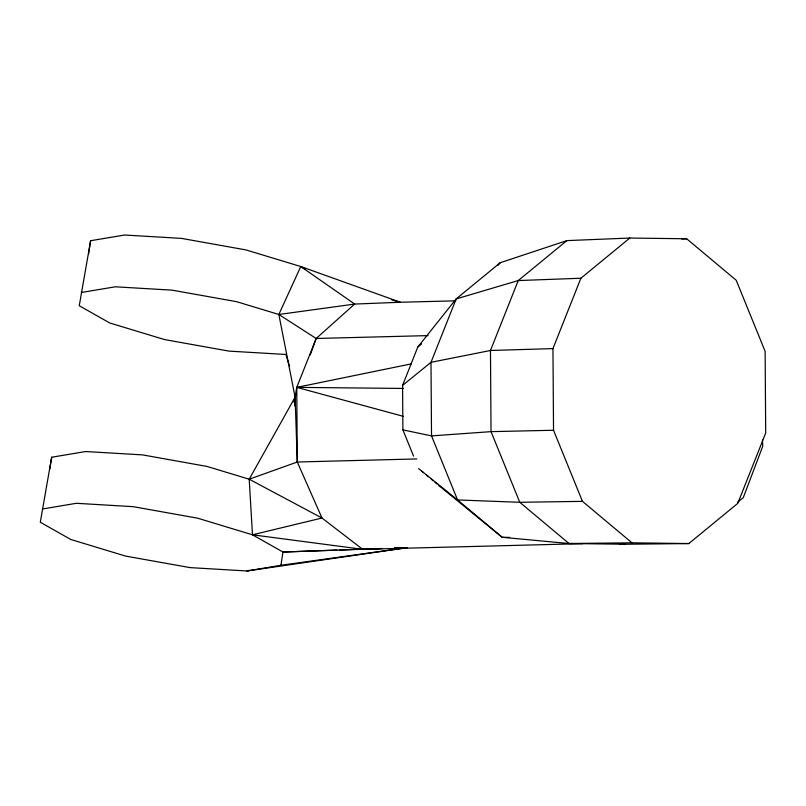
<?xml version="1.0" encoding="UTF-8"?>
<svg xmlns="http://www.w3.org/2000/svg" width="806" height="806" viewBox="0 0 806 806"><rect width="100%" height="100%" fill="white"/><g stroke="black" fill="none" stroke-linecap="round" stroke-linejoin="round"><path stroke-width="1.21" d="M294.855 406.023L294.986 394.718M582.768 543.647L362.64 549.319L321.987 518.026L249.205 479.207L206.981 466.422L142.501 454.886L85.648 451.531L51.655 457.234L40.3 522.248L70.777 539.476L125.595 556.09L190.075 567.615L246.928 570.98L407.121 547.687L280.921 565.278L246.928 570.98L249.336 570.285M49.801 469.273L51.655 457.234M455.753 300.829L400.411 302.25L300.759 266.524L245.931 249.91L181.461 238.385L124.608 235.02L90.604 240.722L79.26 305.736L109.727 322.974L164.555 339.578L229.025 351.114L285.878 354.469L289.616 366.337M88.569 253.971L90.604 240.722M280.921 565.278L282.956 552.029L252.48 534.801L197.661 518.198L133.191 506.662L76.338 503.297L42.335 508.999M296.366 393.701L293.303 401.862M310.27 354.932L316.164 338.48L354.69 304.064L400.411 302.25L391.907 299.983M428.117 335.598L316.164 338.48L296.759 387.374L295.097 397.227L297.283 462.009L321.987 518.026L252.48 534.801L249.205 479.207L295.097 397.227L278.846 314.481L300.759 266.524L305.111 268.982M413.559 456.085L402.889 429.88L402.577 385.379L417.8 347.043L456.166 298.925L500.264 262.706L566.87 240.611L629.829 238.042L686.682 238.778L736.2 280.246L765.126 351.335L765.7 433.003L737.772 503.357L688.828 543.556L625.496 544.241L568.996 543.506L502.188 537.3L438.887 485.565M688.828 543.556L631.975 542.821L582.456 501.352L553.531 430.263L552.956 348.595L580.884 278.241L629.829 238.042M497.765 265.506L500.264 262.706M417.8 347.043L421.609 343.91M566.87 240.611L518.228 280.559L456.166 298.925L430.998 362.317L431.522 435.895L457.576 499.942L502.188 537.3L509.684 537.4M402.577 385.379L430.998 362.317L490.471 350.489L552.956 348.595M737.48 502.34L743.243 497.715L762.728 446.312L762.476 440.036M249.205 479.207L297.283 462.009L416.783 458.936M411.302 363.879L296.759 387.374L297.283 462.009M81.285 292.497L115.288 286.795L172.141 290.16L236.621 301.686L278.846 314.481L316.164 338.48M278.846 314.481L354.69 304.064L300.759 266.524M681.715 238.979L686.682 238.778M336.878 550.085L282.956 552.029L382.387 548.533M394.759 548.05L404.652 547.657M580.884 278.241L518.228 280.559L490.471 350.489L491.035 431.643L519.779 502.299L568.996 543.506L631.975 542.821M339.386 549.994L359.456 549.269M363.214 549.138L380.775 548.503M394.567 548.009L403.343 547.687M553.531 430.263L491.035 431.643L431.522 435.895L402.889 429.88M582.456 501.352L519.779 502.299L457.576 499.942L418.657 468.618M403.524 388.442L296.759 387.374L403.393 416.359M619.28 543.697L625.496 544.241M252.48 534.801L362.64 549.319M421.548 471.036L423.472 472.648M426.364 475.066L428.288 476.689M431.18 479.107L433.114 480.719M435.039 482.331L436.963 483.953"/></g></svg>
